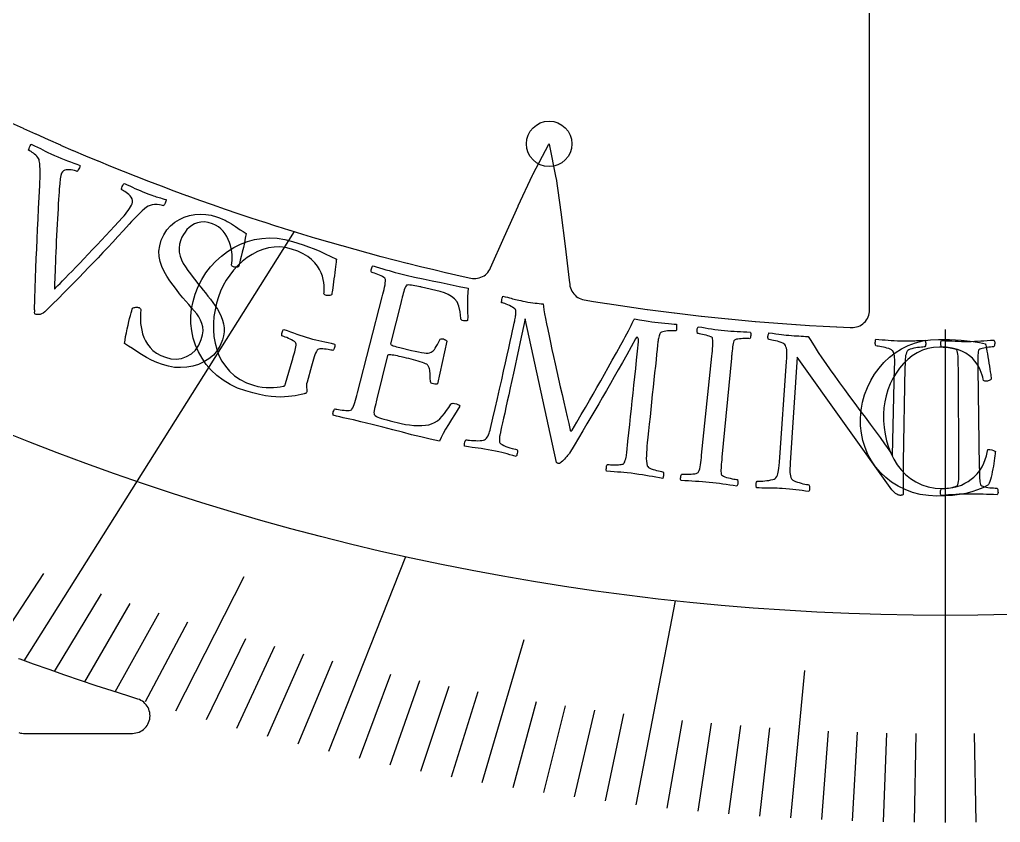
# Model space of a CAD drawing. Header units: millimetres. Extents: x -54 to 54, y -54 to 54.
# Drawn here: x -13.19 to 0.78, y -23.14 to -11.7 of the extents above; entities that cross this region are included whole.
import ezdxf

# ---------------------------------------------------------------- set-up
doc = ezdxf.new("R2010")
doc.units = ezdxf.units.MM
for name, color, linetype in [('CUT_INNER', 6, 'Continuous'), ('ENGRAVE', 7, 'Continuous'), ('ENGRAVE_FINE', 8, 'Continuous'), ('TEXT', 5, 'Continuous')]:
    doc.layers.add(name, color=color, linetype=linetype)

msp = doc.modelspace()

# ---------------------------------------------------------------- linework, layer by layer
at = {"layer": 'CUT_INNER'}
for points in [[(-13.3131, -13.1718), (-13.1387, -13.2523), (-13.1373, -13.253), (-12.9625, -13.3324), (-12.9611, -13.333), (-12.7857, -13.4114), (-12.7843, -13.412), (-12.6085, -13.4893), (-12.6071, -13.4899), (-12.4308, -13.5661), (-12.4294, -13.5667), (-12.2527, -13.6418), (-12.2513, -13.6424), (-12.074, -13.7165), (-12.0726, -13.7171), (-11.895, -13.79), (-11.8936, -13.7906), (-11.7155, -13.8625), (-11.714, -13.863), (-11.5355, -13.9338), (-11.5341, -13.9343), (-11.3551, -14.004), (-11.3537, -14.0046), (-11.1743, -14.0731), (-11.1728, -14.0737), (-10.993, -14.1411), (-10.9916, -14.1417), (-10.8114, -14.208), (-10.8099, -14.2086), (-10.6293, -14.2738), (-10.6279, -14.2743), (-10.4468, -14.3385), (-10.4454, -14.339), (-10.264, -14.402), (-10.2625, -14.4025), (-10.0807, -14.4644), (-10.0793, -14.4649), (-9.8971, -14.5257), (-9.8957, -14.5262), (-9.7131, -14.5859), (-9.7117, -14.5864), (-9.5288, -14.6449), (-9.5273, -14.6454), (-9.344, -14.7028), (-9.3426, -14.7033), (-9.159, -14.7596), (-9.1575, -14.76), (-8.9736, -14.8152), (-8.9721, -14.8157), (-8.7878, -14.8697), (-8.7863, -14.8701), (-8.6017, -14.9231), (-8.6002, -14.9235), (-8.4153, -14.9753), (-8.4138, -14.9757), (-8.2286, -15.0263), (-8.2271, -15.0267), (-8.0415, -15.0763), (-8.0401, -15.0766), (-7.8542, -15.125), (-7.8527, -15.1254), (-7.6666, -15.1726), (-7.6651, -15.173), (-7.4786, -15.2191), (-7.4771, -15.2195), (-7.2904, -15.2644), (-7.2889, -15.2648), (-7.102, -15.3086), (-7.1005, -15.3089), (-6.9132, -15.3516), (-6.9117, -15.3519), (-6.7617, -15.3851), (-6.7375, -15.3892), (-6.7131, -15.391), (-6.6885, -15.3903), (-6.6642, -15.3872), (-6.6403, -15.3818), (-6.617, -15.374), (-6.5946, -15.364), (-6.5733, -15.3519), (-6.5533, -15.3377), (-6.5348, -15.3216), (-6.5179, -15.3038), (-6.5029, -15.2844), (-6.4898, -15.2637), (-6.4789, -15.2417), (-6.2862, -14.8041), (-6.0865, -14.3588), (-6.0859, -14.3576), (-5.8828, -13.9173), (-5.8794, -13.9106), (-5.6484, -13.4798), (-5.6455, -13.475), (-5.6442, -13.48), (-5.5481, -13.9598), (-5.5469, -13.9672), (-5.4803, -14.4475), (-5.4801, -14.4488), (-5.4184, -14.9311), (-5.3601, -15.4144), (-5.353, -15.4771), (-5.349, -15.5017), (-5.3426, -15.5257), (-5.3338, -15.549), (-5.3227, -15.5714), (-5.3094, -15.5925), (-5.2941, -15.6121), (-5.277, -15.6302), (-5.2581, -15.6465), (-5.2377, -15.6608), (-5.216, -15.6729), (-5.1931, -15.6829), (-5.1694, -15.6906), (-5.1451, -15.6958), (-5.0126, -15.7176), (-5.0111, -15.7178), (-4.8214, -15.7477), (-4.8199, -15.748), (-4.63, -15.7767), (-4.6285, -15.777), (-4.4384, -15.8045), (-4.4369, -15.8048), (-4.2467, -15.8312), (-4.2451, -15.8314), (-4.0548, -15.8567), (-4.0532, -15.8569), (-3.8627, -15.881), (-3.8612, -15.8811), (-3.6705, -15.9041), (-3.669, -15.9042), (-3.4782, -15.926), (-3.4767, -15.9262), (-3.2857, -15.9467), (-3.2842, -15.9469), (-3.0931, -15.9663), (-3.0916, -15.9665), (-2.9004, -15.9847), (-2.8989, -15.9848), (-2.7076, -16.0019), (-2.7061, -16.002), (-2.5147, -16.0179), (-2.5131, -16.0181), (-2.3217, -16.0328), (-2.3201, -16.0329), (-2.1286, -16.0464), (-2.127, -16.0465), (-1.9354, -16.0589), (-1.9339, -16.059), (-1.7421, -16.0702), (-1.7406, -16.0703), (-1.5488, -16.0803), (-1.5473, -16.0803), (-1.3554, -16.0892), (-1.3539, -16.0892), (-1.34, -16.0898), (-1.3148, -16.0895), (-1.2898, -16.0868), (-1.2652, -16.0815), (-1.2413, -16.0737), (-1.2182, -16.0636), (-1.1963, -16.0513), (-1.1758, -16.0368), (-1.1568, -16.0203), (-1.1395, -16.0019), (-1.1242, -15.982), (-1.111, -15.9606), (-1.1, -15.938), (-1.0913, -15.9144), (-1.085, -15.89), (-1.0813, -15.8651), (-1.08, -15.84), (-1.08, -4.6534)], [(-13.2032, -21.8599), (-13.1801, -21.8655), (-13.1567, -21.8689), (-13.133, -21.87), (-11.5823, -21.87), (-11.5578, -21.8688), (-11.5336, -21.8652), (-11.5099, -21.8593), (-11.4869, -21.8511), (-11.4648, -21.8407), (-11.4438, -21.8281), (-11.4241, -21.8136), (-11.4059, -21.7972), (-11.3895, -21.7791), (-11.3748, -21.7596), (-11.3622, -21.7386), (-11.3517, -21.7165), (-11.3433, -21.6936), (-11.3373, -21.6699), (-11.3336, -21.6457), (-11.3323, -21.6213), (-11.3333, -21.5968), (-11.3368, -21.5726), (-11.3426, -21.5489), (-11.3507, -21.5258), (-11.361, -21.5036), (-11.3734, -21.4826), (-11.3879, -21.4628), (-11.4041, -21.4446), (-11.4221, -21.428), (-11.4417, -21.4133), (-11.4625, -21.4005), (-11.4845, -21.3899), (-11.5075, -21.3814), (-11.6474, -21.3376), (-11.8728, -21.2654), (-12.0977, -21.1919), (-12.3222, -21.117), (-12.5462, -21.0407), (-12.7698, -20.963), (-12.9928, -20.884), (-13.182, -20.8157), (-13.2055, -20.8084)]]:
    msp.add_lwpolyline(points, dxfattribs=at)
at = {"layer": 'ENGRAVE'}
for points in [[(-13.126, -20.8361), (-9.2756, -14.724)], [(0, -23.1383), (0, -16.1183)], [(-8.7864, -22.1242), (-7.6851, -19.351)], [(-4.4032, -22.8861), (-3.8444, -19.9818)]]:
    msp.add_lwpolyline(points, dxfattribs=at)
for centre, radius in [((0, 15.4308), 35.6208), ((-5.6454, -13.4742), 0.324)]:
    msp.add_circle(centre, radius, dxfattribs=at)
at = {"layer": 'ENGRAVE_FINE'}
for points in [[(-13.5565, -20.6774), (-12.8457, -19.5933)], [(-10.9634, -21.5473), (-9.9912, -19.6368)], [(-12.6948, -20.9892), (-12.0259, -19.8832)], [(-12.2629, -21.1369), (-11.6152, -20.0204)], [(-11.8303, -21.2791), (-11.204, -20.1525)], [(-11.3971, -21.4159), (-10.7924, -20.2795)], [(-10.529, -21.6733), (-9.9679, -20.5184)], [(-6.5986, -22.5697), (-6.0037, -20.5347)], [(-10.0941, -21.794), (-9.5551, -20.6303)], [(-9.6587, -21.9094), (-9.1419, -20.7372)], [(-9.2227, -22.0194), (-8.7284, -20.8392)], [(-8.3496, -22.2237), (-7.9006, -21.0285)], [(-2.2028, -23.0754), (-2.0025, -20.9773)], [(-7.9124, -22.318), (-7.4862, -21.1159)], [(-7.4748, -22.4071), (-7.0716, -21.1983)], [(-7.0369, -22.4909), (-6.6568, -21.276)], [(-6.1601, -22.6432), (-5.8265, -21.4169)], [(-5.7212, -22.7116), (-5.411, -21.4802)], [(-5.2821, -22.7749), (-4.9954, -21.5387)], [(-4.8428, -22.8331), (-4.5797, -21.5925)], [(-3.9634, -22.9341), (-3.7477, -21.686)], [(-3.5235, -22.977), (-3.3316, -21.7257)], [(-3.0834, -23.0149), (-2.9154, -21.7606)], [(-2.6432, -23.0476), (-2.499, -21.7909)], [(-1.7624, -23.098), (-1.6662, -21.8375)], [(-1.3218, -23.1157), (-1.2497, -21.8538)], [(-0.8813, -23.1282), (-0.8331, -21.8654)], [(-0.4406, -23.1358), (-0.4166, -21.8724)], [(0.4406, -23.1358), (0.4166, -21.8724)]]:
    msp.add_lwpolyline(points, dxfattribs=at)
at = {"layer": 'TEXT'}
for points in [[(-12.6954, -13.6379), (-12.6481, -13.6582), (-12.6013, -13.6774), (-12.555, -13.6957), (-12.5091, -13.713), (-12.4637, -13.7298), (-12.4187, -13.7466), (-12.3741, -13.7633), (-12.33, -13.78), (-12.3308, -13.7888), (-12.3337, -13.8001), (-12.3388, -13.814), (-12.346, -13.8304), (-12.354, -13.8459), (-12.3611, -13.8568), (-12.3674, -13.8632), (-12.373, -13.8651), (-12.3811, -13.8623), (-12.3936, -13.8587), (-12.4105, -13.8545), (-12.4316, -13.8495), (-12.455, -13.8451), (-12.4785, -13.8425), (-12.5021, -13.8417), (-12.5258, -13.8426), (-12.5478, -13.8469), (-12.5662, -13.8563), (-12.581, -13.8706), (-12.5921, -13.8899), (-12.6023, -13.923), (-12.6115, -13.9722), (-12.6195, -14.0376), (-12.6263, -14.1192), (-12.6291, -14.162), (-12.6322, -14.2113), (-12.6355, -14.2673), (-12.6391, -14.3297), (-12.6429, -14.3972), (-12.6469, -14.468), (-12.6512, -14.5421), (-12.6555, -14.6197), (-12.6598, -14.6989), (-12.6638, -14.7783), (-12.6675, -14.8578), (-12.6708, -14.9374), (-12.674, -15.0154), (-12.677, -15.0902), (-12.68, -15.1619), (-12.6829, -15.2303), (-12.6857, -15.294), (-12.6881, -15.3517), (-12.6903, -15.4033), (-12.6922, -15.4488), (-12.6937, -15.4864), (-12.6946, -15.5143), (-12.6951, -15.5326), (-12.6951, -15.5412), (-12.6857, -15.5325), (-12.6692, -15.5165), (-12.6456, -15.493), (-12.6148, -15.4621), (-12.5782, -15.4251), (-12.5372, -15.3833), (-12.4917, -15.3365), (-12.4419, -15.2849), (-12.3886, -15.2294), (-12.3326, -15.1711), (-12.2741, -15.1098), (-12.213, -15.0457), (-12.1505, -14.9798), (-12.0877, -14.9134), (-12.0246, -14.8463), (-11.9612, -14.7786), (-11.8987, -14.7115), (-11.8383, -14.6463), (-11.7799, -14.583), (-11.7235, -14.5217), (-11.7025, -14.4984), (-11.682, -14.4741), (-11.6619, -14.4486), (-11.6424, -14.4221), (-11.6244, -14.3958), (-11.6094, -14.3712), (-11.5971, -14.3481), (-11.5877, -14.3267), (-11.581, -14.302), (-11.5807, -14.2784), (-11.5867, -14.256), (-11.599, -14.2348), (-11.6153, -14.215), (-11.633, -14.1969), (-11.6523, -14.1804), (-11.6731, -14.1656), (-11.6931, -14.1529), (-11.7099, -14.1428), (-11.7236, -14.1353), (-11.7343, -14.1304), (-11.7375, -14.1233), (-11.7378, -14.113), (-11.7351, -14.0996), (-11.7294, -14.083), (-11.722, -14.0666), (-11.7143, -14.0538), (-11.7063, -14.0446), (-11.6979, -14.0389), (-11.6585, -14.0564), (-11.6203, -14.0737), (-11.5833, -14.0906), (-11.5474, -14.1073), (-11.5114, -14.1237), (-11.4741, -14.1399), (-11.4354, -14.156), (-11.3953, -14.1718), (-11.3623, -14.1843), (-11.3328, -14.1953), (-11.3068, -14.2047), (-11.2843, -14.2124), (-11.2636, -14.2193), (-11.243, -14.2258), (-11.2226, -14.2321), (-11.2022, -14.2381), (-11.1808, -14.2444), (-11.1571, -14.2515), (-11.1311, -14.2594), (-11.1028, -14.2682), (-11.1034, -14.277), (-11.1062, -14.2887), (-11.1114, -14.3031), (-11.1188, -14.3202), (-11.1268, -14.3363), (-11.1333, -14.3474), (-11.1385, -14.3537), (-11.1422, -14.355), (-11.1547, -14.3515), (-11.1738, -14.3477), (-11.1995, -14.3437), (-11.2318, -14.3395), (-11.2666, -14.3377), (-11.2997, -14.341), (-11.3311, -14.3495), (-11.3608, -14.3632), (-11.3832, -14.3775), (-11.4107, -14.3991), (-11.4435, -14.4281), (-11.4816, -14.4643), (-11.5215, -14.5039), (-11.5597, -14.543), (-11.5962, -14.5815), (-11.6311, -14.6196), (-11.712, -14.7078), (-11.7898, -14.7921), (-11.8643, -14.8726), (-11.9356, -14.9493), (-12.0049, -15.0233), (-12.0733, -15.0958), (-12.1409, -15.1668), (-12.2077, -15.2362), (-12.2747, -15.3055), (-12.3431, -15.376), (-12.4129, -15.4477), (-12.4841, -15.5207), (-12.5582, -15.596), (-12.6369, -15.675), (-12.7201, -15.7576), (-12.8079, -15.8437), (-12.8322, -15.8659), (-12.8552, -15.883), (-12.877, -15.8952), (-12.8973, -15.9025), (-12.9166, -15.9058), (-12.9349, -15.9062), (-12.9523, -15.9039), (-12.9688, -15.8987), (-12.9729, -15.8955), (-12.9755, -15.8899), (-12.9766, -15.882), (-12.9763, -15.8717), (-12.9756, -15.8608), (-12.9754, -15.8514), (-12.9758, -15.8433), (-12.9767, -15.8366), (-12.9726, -15.6809), (-12.968, -15.5306), (-12.9632, -15.3856), (-12.958, -15.246), (-12.9526, -15.1085), (-12.9467, -14.9699), (-12.9404, -14.8303), (-12.9337, -14.6896), (-12.9267, -14.5447), (-12.9194, -14.3924), (-12.9118, -14.2328), (-12.9038, -14.0658), (-12.901, -14.0147), (-12.899, -13.9659), (-12.8978, -13.9196), (-12.8974, -13.8758), (-12.8981, -13.8337), (-12.9005, -13.7927), (-12.9044, -13.7529), (-12.9099, -13.7143), (-12.9135, -13.6985), (-12.9207, -13.6826), (-12.9313, -13.6664), (-12.9454, -13.6502), (-12.9614, -13.6344), (-12.9778, -13.62), (-12.9944, -13.6067), (-13.0114, -13.5947), (-13.0275, -13.5842), (-13.0415, -13.5756), (-13.0535, -13.5688), (-13.0634, -13.5639), (-13.0635, -13.5607), (-13.0609, -13.5524), (-13.0556, -13.5391), (-13.0475, -13.5207), (-13.039, -13.5023), (-13.0323, -13.4889), (-13.0274, -13.4805), (-13.0243, -13.4771), (-12.977, -13.5004), (-12.934, -13.5219), (-12.8952, -13.5416), (-12.8608, -13.5596), (-12.8263, -13.5773), (-12.7872, -13.5963), (-12.7436, -13.6165), (-12.6954, -13.6379)], [(-10.3857, -14.5121), (-10.3406, -14.5285), (-10.2999, -14.5449), (-10.2637, -14.5612), (-10.232, -14.5775), (-10.2025, -14.5944), (-10.1729, -14.6124), (-10.1432, -14.6315), (-10.1135, -14.6517), (-10.0818, -14.6736), (-10.0464, -14.6975), (-10.0071, -14.7235), (-9.9639, -14.7517), (-9.9756, -14.8164), (-9.9884, -14.8818), (-10.0026, -14.9478), (-10.018, -15.0146), (-10.0332, -15.0775), (-10.0466, -15.1317), (-10.0582, -15.1774), (-10.0682, -15.2145), (-10.0708, -15.222), (-10.0767, -15.2273), (-10.0858, -15.2305), (-10.098, -15.2315), (-10.1111, -15.231), (-10.1227, -15.23), (-10.1328, -15.2284), (-10.1414, -15.2261), (-10.1515, -15.2218), (-10.1599, -15.2164), (-10.1665, -15.2097), (-10.1715, -15.2018), (-10.1662, -15.17), (-10.1631, -15.1348), (-10.1624, -15.0961), (-10.1639, -15.054), (-10.1682, -15.01), (-10.1755, -14.9659), (-10.186, -14.9216), (-10.1996, -14.8772), (-10.2166, -14.8337), (-10.2373, -14.7924), (-10.2615, -14.7531), (-10.2895, -14.7159), (-10.3214, -14.6822), (-10.3578, -14.6534), (-10.3986, -14.6295), (-10.4439, -14.6105), (-10.5032, -14.5937), (-10.5583, -14.5858), (-10.6093, -14.587), (-10.6563, -14.5972), (-10.6993, -14.6143), (-10.7385, -14.6364), (-10.7739, -14.6634), (-10.8056, -14.6954), (-10.8333, -14.7303), (-10.8571, -14.7662), (-10.8769, -14.8031), (-10.8927, -14.8409), (-10.9102, -14.9021), (-10.9179, -14.9609), (-10.9157, -15.0174), (-10.9036, -15.0716), (-10.8839, -15.1241), (-10.859, -15.1758), (-10.8288, -15.2266), (-10.7933, -15.2765), (-10.7551, -15.3261), (-10.7167, -15.3761), (-10.6781, -15.4266), (-10.6393, -15.4775), (-10.6089, -15.5155), (-10.5769, -15.5554), (-10.5432, -15.5972), (-10.5078, -15.6408), (-10.4722, -15.6859), (-10.4379, -15.7324), (-10.4047, -15.7802), (-10.3728, -15.8293), (-10.3439, -15.8797), (-10.3197, -15.9314), (-10.3002, -15.9844), (-10.2856, -16.0386), (-10.2771, -16.094), (-10.2765, -16.1501), (-10.2836, -16.2071), (-10.2986, -16.2648), (-10.3316, -16.3459), (-10.375, -16.4181), (-10.4288, -16.4813), (-10.4931, -16.5354), (-10.565, -16.5801), (-10.6417, -16.6151), (-10.7231, -16.6404), (-10.8091, -16.6558), (-10.8971, -16.6613), (-10.9844, -16.6568), (-11.0709, -16.6423), (-11.1564, -16.6177), (-11.235, -16.5877), (-11.3106, -16.5537), (-11.3831, -16.5155), (-11.4525, -16.4734), (-11.5186, -16.4306), (-11.5812, -16.3907), (-11.6405, -16.3537), (-11.6964, -16.3196), (-11.6885, -16.2691), (-11.6794, -16.2173), (-11.669, -16.1641), (-11.6574, -16.1095), (-11.6454, -16.056), (-11.6338, -16.006), (-11.6225, -15.9595), (-11.6115, -15.9164), (-11.6017, -15.8791), (-11.5936, -15.8497), (-11.5874, -15.8282), (-11.5829, -15.8147), (-11.5718, -15.8101), (-11.5603, -15.8063), (-11.5485, -15.8034), (-11.5362, -15.8012), (-11.524, -15.8002), (-11.512, -15.8006), (-11.5004, -15.8025), (-11.4891, -15.8059), (-11.4768, -15.8125), (-11.4686, -15.8216), (-11.4645, -15.8333), (-11.4645, -15.8475), (-11.4674, -15.8742), (-11.4691, -15.9059), (-11.4698, -15.9429), (-11.4694, -15.985), (-11.4667, -16.0306), (-11.4606, -16.0781), (-11.451, -16.1276), (-11.4379, -16.1789), (-11.4202, -16.2304), (-11.3968, -16.28), (-11.3675, -16.3278), (-11.3325, -16.3738), (-11.2903, -16.4164), (-11.2397, -16.454), (-11.1806, -16.4866), (-11.113, -16.5141), (-11.0366, -16.5335), (-10.9607, -16.5384), (-10.8855, -16.5288), (-10.8109, -16.5046), (-10.7421, -16.4657), (-10.6843, -16.4115), (-10.6374, -16.3423), (-10.6013, -16.258), (-10.5842, -16.1943), (-10.5769, -16.1354), (-10.5794, -16.0813), (-10.5918, -16.0319), (-10.6116, -15.9853), (-10.6366, -15.9397), (-10.6667, -15.8949), (-10.7019, -15.851), (-10.7403, -15.8069), (-10.7802, -15.7612), (-10.8215, -15.7141), (-10.8641, -15.6656), (-10.9106, -15.6087), (-10.9573, -15.5495), (-11.0042, -15.4882), (-11.0511, -15.4247), (-11.0949, -15.359), (-11.1322, -15.2912), (-11.1631, -15.2214), (-11.1874, -15.1495), (-11.2023, -15.076), (-11.2046, -15.0012), (-11.1944, -14.9251), (-11.1718, -14.8477), (-11.1369, -14.7695), (-11.0934, -14.7005), (-11.0415, -14.6408), (-10.9811, -14.5902), (-10.9147, -14.5488), (-10.8446, -14.5166), (-10.7709, -14.4934), (-10.6936, -14.4793), (-10.615, -14.4742), (-10.5375, -14.4779), (-10.4611, -14.4906), (-10.3857, -14.5121)], [(-9.3067, -16.563), (-9.3053, -16.5581), (-9.3039, -16.5532), (-9.3025, -16.5484), (-9.301, -16.5435), (-9.2996, -16.5386), (-9.2982, -16.5337), (-9.2968, -16.5288), (-9.2953, -16.5239), (-9.2866, -16.4936), (-9.2785, -16.4647), (-9.2711, -16.4371), (-9.2642, -16.4109), (-9.2585, -16.3864), (-9.2545, -16.3638), (-9.2521, -16.3431), (-9.2514, -16.3244), (-9.253, -16.3139), (-9.2604, -16.3028), (-9.2736, -16.2911), (-9.2925, -16.2788), (-9.3147, -16.2665), (-9.3374, -16.255), (-9.3608, -16.2441), (-9.3848, -16.2339), (-9.4073, -16.2249), (-9.4261, -16.2176), (-9.4413, -16.2121), (-9.4528, -16.2083), (-9.4549, -16.1993), (-9.4552, -16.1881), (-9.4537, -16.1748), (-9.4505, -16.1594), (-9.4459, -16.1444), (-9.4402, -16.1323), (-9.4335, -16.1233), (-9.4256, -16.1172), (-9.3782, -16.1333), (-9.3317, -16.1495), (-9.2862, -16.1658), (-9.2415, -16.1822), (-9.1971, -16.1983), (-9.1525, -16.2134), (-9.1076, -16.2277), (-9.0624, -16.2411), (-9.0161, -16.2539), (-8.971, -16.2653), (-8.927, -16.2756), (-8.8842, -16.2845), (-8.8412, -16.2932), (-8.7964, -16.3028), (-8.7499, -16.3132), (-8.7017, -16.3245), (-8.6982, -16.3338), (-8.6973, -16.3451), (-8.6988, -16.3583), (-8.7029, -16.3735), (-8.7084, -16.3883), (-8.7142, -16.4003), (-8.7203, -16.4096), (-8.7268, -16.4162), (-8.7385, -16.4133), (-8.754, -16.4101), (-8.7733, -16.4064), (-8.7964, -16.4023), (-8.8212, -16.3986), (-8.8454, -16.3958), (-8.869, -16.3941), (-8.892, -16.3934), (-8.9126, -16.3944), (-8.9291, -16.3976), (-8.9413, -16.4031), (-8.9494, -16.4108), (-8.9612, -16.4303), (-8.9723, -16.4529), (-8.9827, -16.4789), (-8.9926, -16.5081), (-9.0022, -16.5395), (-9.012, -16.5723), (-9.0219, -16.6063), (-9.032, -16.6417), (-9.0955, -16.8673), (-9.1014, -16.8921), (-9.1043, -16.9142), (-9.1042, -16.9336), (-9.1011, -16.9504), (-9.0975, -16.9655), (-9.096, -16.98), (-9.0966, -16.994), (-9.0992, -17.0074), (-9.1016, -17.0135), (-9.1052, -17.0189), (-9.1098, -17.0236), (-9.1156, -17.0275), (-9.1243, -17.0312), (-9.1375, -17.0354), (-9.1554, -17.0401), (-9.1779, -17.0452), (-9.2192, -17.0532), (-9.2633, -17.0607), (-9.3103, -17.0678), (-9.3602, -17.0744), (-9.4141, -17.0792), (-9.4735, -17.0805), (-9.5382, -17.0784), (-9.6082, -17.0729), (-9.6853, -17.0624), (-9.7712, -17.0455), (-9.8658, -17.0222), (-9.969, -16.9924), (-10.0841, -16.9512), (-10.1907, -16.9007), (-10.2889, -16.8412), (-10.3785, -16.7727), (-10.4591, -16.6968), (-10.53, -16.6153), (-10.5913, -16.5283), (-10.6429, -16.4357), (-10.6846, -16.3391), (-10.7161, -16.24), (-10.7374, -16.1384), (-10.7487, -16.0343), (-10.7495, -15.9291), (-10.7397, -15.8241), (-10.7194, -15.7194), (-10.6887, -15.615), (-10.6463, -15.5075), (-10.5954, -15.4068), (-10.5363, -15.3128), (-10.4688, -15.2253), (-10.3945, -15.1451), (-10.3147, -15.0728), (-10.2294, -15.0082), (-10.1386, -14.9514), (-10.0434, -14.9035), (-9.9448, -14.8657), (-9.8428, -14.838), (-9.7373, -14.8202), (-9.6297, -14.8133), (-9.5211, -14.8182), (-9.4115, -14.8348), (-9.3008, -14.8631), (-9.2259, -14.8869), (-9.1497, -14.9126), (-9.0722, -14.9403), (-8.9933, -14.97), (-8.9139, -15.0022), (-8.8348, -15.0377), (-8.7558, -15.0763), (-8.6771, -15.1182), (-8.6776, -15.1226), (-8.6791, -15.1358), (-8.6816, -15.1577), (-8.6852, -15.1883), (-8.6895, -15.2248), (-8.6944, -15.2643), (-8.7, -15.3066), (-8.7061, -15.3519), (-8.7123, -15.3975), (-8.7181, -15.4411), (-8.7236, -15.4826), (-8.7286, -15.522), (-8.7331, -15.5563), (-8.7368, -15.5828), (-8.7397, -15.6012), (-8.742, -15.6117), (-8.7438, -15.6183), (-8.7488, -15.6239), (-8.757, -15.6287), (-8.7683, -15.6325), (-8.7813, -15.6351), (-8.7941, -15.6358), (-8.8069, -15.6349), (-8.8196, -15.6321), (-8.8302, -15.6285), (-8.8395, -15.6238), (-8.8478, -15.6182), (-8.8549, -15.6115), (-8.8533, -15.5899), (-8.8525, -15.5627), (-8.8525, -15.5301), (-8.8532, -15.4919), (-8.8565, -15.4499), (-8.8643, -15.4057), (-8.8765, -15.3593), (-8.8931, -15.3107), (-8.9157, -15.2616), (-8.946, -15.2136), (-8.9839, -15.1665), (-9.0294, -15.1205), (-9.0843, -15.0771), (-9.1506, -15.0378), (-9.2282, -15.0028), (-9.3172, -14.9718), (-9.4006, -14.9515), (-9.4831, -14.9422), (-9.5649, -14.9438), (-9.6461, -14.9563), (-9.7257, -14.9784), (-9.8028, -15.0088), (-9.8774, -15.0474), (-9.9495, -15.0942), (-10.0182, -15.1479), (-10.0824, -15.2071), (-10.1421, -15.2717), (-10.1973, -15.3417), (-10.2471, -15.4157), (-10.2905, -15.492), (-10.3275, -15.5706), (-10.3581, -15.6516), (-10.3855, -15.7441), (-10.4064, -15.8378), (-10.4208, -15.9328), (-10.4286, -16.0291), (-10.4291, -16.125), (-10.4216, -16.2188), (-10.406, -16.3105), (-10.3824, -16.4001), (-10.35, -16.4861), (-10.3086, -16.5668), (-10.258, -16.6424), (-10.1982, -16.7127), (-10.1287, -16.7759), (-10.0487, -16.8304), (-9.9584, -16.8761), (-9.8579, -16.9128), (-9.7962, -16.9292), (-9.7368, -16.9401), (-9.6795, -16.9457), (-9.6246, -16.9458), (-9.5723, -16.9426), (-9.523, -16.9382), (-9.4769, -16.9326), (-9.4338, -16.9258), (-9.4254, -16.9244), (-9.4187, -16.9218), (-9.4137, -16.9181), (-9.4104, -16.9132), (-9.4079, -16.9074), (-9.4055, -16.9009), (-9.403, -16.8937), (-9.4006, -16.8859)], [(-7.7943, -15.3168), (-7.683, -15.3441), (-7.5659, -15.3711), (-7.4428, -15.3978), (-7.3138, -15.4241), (-7.1828, -15.4503), (-7.0536, -15.4768), (-6.9261, -15.5037), (-6.8003, -15.5309), (-6.805, -15.5929), (-6.8079, -15.6527), (-6.8091, -15.7102), (-6.8085, -15.7656), (-6.8072, -15.8202), (-6.8065, -15.8755), (-6.8063, -15.9316), (-6.8067, -15.9884), (-6.8177, -15.9936), (-6.8311, -15.9962), (-6.8468, -15.996), (-6.8649, -15.9932), (-6.883, -15.9877), (-6.8957, -15.9803), (-6.9029, -15.9711), (-6.9047, -15.9601), (-6.9133, -15.8649), (-6.9308, -15.7865), (-6.9574, -15.7246), (-6.9929, -15.6795), (-7.0357, -15.6455), (-7.0839, -15.6171), (-7.1375, -15.5944), (-7.1965, -15.5772), (-7.4622, -15.5144), (-7.4736, -15.5117), (-7.4891, -15.5083), (-7.5086, -15.5041), (-7.532, -15.4992), (-7.5572, -15.4943), (-7.5817, -15.4901), (-7.6056, -15.4868), (-7.6288, -15.4842), (-7.6495, -15.4833), (-7.6657, -15.4847), (-7.6776, -15.4885), (-7.685, -15.4948), (-7.6937, -15.5115), (-7.7019, -15.5308), (-7.7099, -15.5529), (-7.7174, -15.5777), (-7.7247, -15.6041), (-7.7319, -15.631), (-7.739, -15.6583), (-7.7461, -15.6861), (-7.7488, -15.697), (-7.7512, -15.7067), (-7.7533, -15.7152), (-7.7551, -15.7224), (-7.9044, -16.3223), (-7.9033, -16.3289), (-7.8965, -16.3356), (-7.8842, -16.3424), (-7.8663, -16.3492), (-7.845, -16.356), (-7.8223, -16.3627), (-7.7983, -16.3693), (-7.773, -16.3757), (-7.6073, -16.4157), (-7.5534, -16.4281), (-7.5057, -16.4381), (-7.464, -16.4457), (-7.4284, -16.4509), (-7.3978, -16.4535), (-7.371, -16.4529), (-7.348, -16.4493), (-7.3288, -16.4426), (-7.3119, -16.4328), (-7.2961, -16.4196), (-7.2812, -16.4032), (-7.2673, -16.3835), (-7.2532, -16.3602), (-7.2378, -16.3328), (-7.2211, -16.3013), (-7.203, -16.2658), (-7.1966, -16.2566), (-7.1861, -16.2514), (-7.1714, -16.2501), (-7.1524, -16.2529), (-7.1347, -16.258), (-7.1202, -16.2645), (-7.109, -16.2724), (-7.1011, -16.2818), (-7.2377, -16.8917), (-7.2473, -16.8957), (-7.2597, -16.8972), (-7.2752, -16.8964), (-7.2935, -16.8931), (-7.3111, -16.8876), (-7.3243, -16.88), (-7.3332, -16.8704), (-7.3377, -16.8587), (-7.3389, -16.8131), (-7.3405, -16.774), (-7.3425, -16.7417), (-7.345, -16.716), (-7.3478, -16.6953), (-7.351, -16.678), (-7.3545, -16.6641), (-7.3583, -16.6537), (-7.3627, -16.6451), (-7.3679, -16.6371), (-7.3738, -16.6295), (-7.3805, -16.6224), (-7.3899, -16.6138), (-7.4049, -16.6051), (-7.4254, -16.5961), (-7.4515, -16.5868), (-7.4811, -16.5775), (-7.5122, -16.5683), (-7.5448, -16.5591), (-7.579, -16.5499), (-7.6134, -16.541), (-7.6468, -16.5324), (-7.6793, -16.5243), (-7.7107, -16.5166), (-7.7327, -16.5115), (-7.7561, -16.5061), (-7.781, -16.5006), (-7.8073, -16.4949), (-7.8336, -16.4896), (-7.8581, -16.4851), (-7.8808, -16.4815), (-7.9018, -16.4787), (-7.9197, -16.4776), (-7.9331, -16.4792), (-7.9419, -16.4835), (-7.9463, -16.4904), (-8.0989, -17.1035), (-8.0998, -17.1072), (-8.1009, -17.1117), (-8.1023, -17.1171), (-8.1038, -17.1233), (-8.1099, -17.148), (-8.1165, -17.1761), (-8.1238, -17.2075), (-8.1317, -17.2423), (-8.1382, -17.2751), (-8.1412, -17.3003), (-8.1409, -17.3181), (-8.1371, -17.3285), (-8.122, -17.3433), (-8.1045, -17.3563), (-8.0845, -17.3674), (-8.0621, -17.3768), (-8.0348, -17.3857), (-8.0006, -17.3958), (-7.9592, -17.4068), (-7.9107, -17.4188), (-7.753, -17.4564), (-7.6941, -17.4687), (-7.6349, -17.4779), (-7.5755, -17.484), (-7.5159, -17.487), (-7.4587, -17.4865), (-7.407, -17.4821), (-7.3606, -17.4738), (-7.3195, -17.4617), (-7.2773, -17.444), (-7.2381, -17.4201), (-7.2021, -17.3901), (-7.1692, -17.3539), (-7.1378, -17.3137), (-7.1065, -17.2715), (-7.0753, -17.2274), (-7.0442, -17.1812), (-7.0369, -17.1737), (-7.026, -17.1695), (-7.0115, -17.1687), (-6.9933, -17.1713), (-6.9661, -17.1785), (-6.9444, -17.187), (-6.9283, -17.1969), (-6.9176, -17.2083), (-6.9558, -17.2707), (-6.9956, -17.335), (-7.037, -17.401), (-7.08, -17.4689), (-7.1208, -17.5354), (-7.1558, -17.5976), (-7.1848, -17.6554), (-7.2078, -17.7088), (-7.3411, -17.6791), (-7.4736, -17.6481), (-7.6054, -17.6159), (-7.7365, -17.5824), (-7.8714, -17.5475), (-8.0148, -17.5107), (-8.1666, -17.4721), (-8.3268, -17.4315), (-8.3824, -17.4177), (-8.4353, -17.4051), (-8.4853, -17.3939), (-8.5326, -17.3839), (-8.5788, -17.3742), (-8.6256, -17.3635), (-8.6732, -17.352), (-8.7214, -17.3395), (-8.725, -17.3302), (-8.7262, -17.3189), (-8.7248, -17.3057), (-8.7208, -17.2905), (-8.7154, -17.2756), (-8.7096, -17.2636), (-8.7035, -17.2542), (-8.6969, -17.2476), (-8.6847, -17.2505), (-8.6682, -17.2539), (-8.6474, -17.2578), (-8.6222, -17.2621), (-8.595, -17.2661), (-8.5682, -17.2689), (-8.5417, -17.2704), (-8.5156, -17.2708), (-8.4925, -17.2695), (-8.4748, -17.2664), (-8.4628, -17.2614), (-8.4562, -17.2546), (-8.4448, -17.235), (-8.4341, -17.2121), (-8.4241, -17.1859), (-8.4148, -17.1565), (-8.4059, -17.1248), (-8.3968, -17.0919), (-8.3877, -17.0576), (-8.3784, -17.0221), (-8.0243, -15.6506), (-8.0152, -15.6149), (-8.0065, -15.5802), (-7.9984, -15.5465), (-7.9906, -15.5137), (-7.9842, -15.4828), (-7.98, -15.4546), (-7.9779, -15.4292), (-7.9781, -15.4065), (-7.9799, -15.3961), (-7.9874, -15.3856), (-8.0004, -15.375), (-8.0191, -15.3642), (-8.041, -15.3536), (-8.0636, -15.3434), (-8.087, -15.3336), (-8.1111, -15.3243), (-8.1337, -15.316), (-8.1525, -15.3094), (-8.1676, -15.3044), (-8.1789, -15.3011), (-8.181, -15.2922), (-8.1815, -15.281), (-8.1804, -15.2677), (-8.1776, -15.2522), (-8.1734, -15.2371), (-8.1682, -15.2248), (-8.1618, -15.2155), (-8.1544, -15.2092), (-8.1081, -15.2233), (-8.0623, -15.2375), (-8.0168, -15.2517), (-7.9718, -15.266), (-7.9271, -15.2798), (-7.8826, -15.2929), (-7.8383, -15.3052), (-7.7943, -15.3168)], [(-5.9863, -15.7193), (-5.9477, -15.7264), (-5.9113, -15.7323), (-5.8772, -15.7371), (-5.8454, -15.7409), (-5.8153, -15.744), (-5.7864, -15.7471), (-5.7588, -15.7502), (-5.7324, -15.7532), (-5.7274, -15.7915), (-5.7198, -15.8393), (-5.7095, -15.8966), (-5.6965, -15.9635), (-5.6815, -16.0384), (-5.665, -16.1197), (-5.647, -16.2076), (-5.6275, -16.302), (-5.6067, -16.4011), (-5.5846, -16.5031), (-5.5614, -16.6081), (-5.5369, -16.7161), (-5.5119, -16.8254), (-5.487, -16.9344), (-5.4621, -17.0431), (-5.4374, -17.1516), (-5.4131, -17.2579), (-5.3897, -17.3604), (-5.3671, -17.4591), (-5.3454, -17.5539), (-5.3438, -17.5572), (-5.3412, -17.5598), (-5.3376, -17.5617), (-5.333, -17.5628), (-5.3283, -17.5627), (-5.3241, -17.5608), (-5.3205, -17.5571), (-5.3174, -17.5516), (-5.2505, -17.4382), (-5.1874, -17.3303), (-5.1281, -17.228), (-5.0724, -17.1313), (-5.0187, -17.0374), (-4.9649, -16.9434), (-4.9112, -16.8494), (-4.8575, -16.7553), (-4.8026, -16.6587), (-4.7453, -16.557), (-4.6857, -16.4503), (-4.6238, -16.3384), (-4.6033, -16.3011), (-4.5821, -16.2621), (-4.5604, -16.2214), (-4.538, -16.1792), (-4.5162, -16.1375), (-4.4961, -16.0986), (-4.4776, -16.0624), (-4.4608, -16.029), (-4.4468, -16.0009), (-4.4368, -15.9809), (-4.4308, -15.9689), (-4.4288, -15.9649), (-4.3575, -15.9793), (-4.2927, -15.9915), (-4.2346, -16.0013), (-4.1832, -16.0088), (-4.1401, -16.0143), (-4.0944, -16.0196), (-4.046, -16.0248), (-3.9949, -16.0299), (-3.9454, -16.0344), (-3.9017, -16.0381), (-3.8638, -16.0411), (-3.8318, -16.0433), (-3.8309, -16.0492), (-3.8305, -16.0597), (-3.8307, -16.0749), (-3.8315, -16.0947), (-3.8324, -16.114), (-3.8331, -16.1278), (-3.8335, -16.1361), (-3.8336, -16.1389), (-3.8467, -16.1377), (-3.8632, -16.137), (-3.8833, -16.1367), (-3.907, -16.1367), (-3.9321, -16.1375), (-3.9568, -16.1391), (-3.9809, -16.1416), (-4.0046, -16.1451), (-4.0258, -16.1494), (-4.0427, -16.1548), (-4.0552, -16.1611), (-4.0633, -16.1684), (-4.0694, -16.1804), (-4.0748, -16.1943), (-4.0797, -16.2099), (-4.084, -16.2274), (-4.0878, -16.2453), (-4.091, -16.2624), (-4.0937, -16.2788), (-4.096, -16.2943), (-4.1005, -16.3421), (-4.1064, -16.4009), (-4.1137, -16.4705), (-4.1225, -16.5512), (-4.1322, -16.6399), (-4.1423, -16.734), (-4.1529, -16.8334), (-4.1639, -16.938), (-4.1752, -17.045), (-4.1863, -17.1513), (-4.1973, -17.257), (-4.2083, -17.3621), (-4.2189, -17.4639), (-4.2289, -17.5598), (-4.2384, -17.6497), (-4.2474, -17.7338), (-4.2514, -17.7806), (-4.2549, -17.8261), (-4.2578, -17.8705), (-4.26, -17.9137), (-4.2607, -17.9547), (-4.2588, -17.9926), (-4.2544, -18.0274), (-4.2473, -18.0591), (-4.2411, -18.0711), (-4.2294, -18.0823), (-4.2125, -18.0927), (-4.1902, -18.1022), (-4.1651, -18.1109), (-4.1397, -18.1188), (-4.1139, -18.1258), (-4.0878, -18.132), (-4.064, -18.1371), (-4.045, -18.141), (-4.0309, -18.1437), (-4.0216, -18.1451), (-4.0172, -18.1581), (-4.0148, -18.172), (-4.0145, -18.1867), (-4.0162, -18.2022), (-4.0189, -18.2165), (-4.0215, -18.2277), (-4.0238, -18.2356), (-4.026, -18.2404), (-4.0752, -18.2311), (-4.1236, -18.2221), (-4.1715, -18.2133), (-4.2187, -18.2048), (-4.2666, -18.1965), (-4.3165, -18.1885), (-4.3684, -18.1809), (-4.4223, -18.1735), (-4.4787, -18.1663), (-4.5314, -18.1602), (-4.5803, -18.1552), (-4.6254, -18.1513), (-4.6705, -18.1477), (-4.7195, -18.1437), (-4.7725, -18.1394), (-4.8293, -18.1346), (-4.8302, -18.1293), (-4.8308, -18.1206), (-4.8308, -18.1086), (-4.8303, -18.0932), (-4.8289, -18.0772), (-4.8259, -18.063), (-4.8216, -18.0507), (-4.8157, -18.0404), (-4.8039, -18.0418), (-4.789, -18.043), (-4.7711, -18.0439), (-4.7501, -18.0447), (-4.7275, -18.0451), (-4.7048, -18.0451), (-4.6821, -18.0446), (-4.6593, -18.0437), (-4.638, -18.0423), (-4.6196, -18.0402), (-4.6042, -18.0375), (-4.5918, -18.0342), (-4.5829, -18.0279), (-4.5747, -18.0168), (-4.567, -18.0009), (-4.5601, -17.9802), (-4.554, -17.9579), (-4.549, -17.9372), (-4.5451, -17.918), (-4.5423, -17.9004), (-4.5398, -17.8805), (-4.5373, -17.8578), (-4.5349, -17.8323), (-4.5326, -17.804), (-4.5302, -17.7757), (-4.5278, -17.7502), (-4.5254, -17.7275), (-4.5229, -17.7076), (-4.5101, -17.5888), (-4.4976, -17.4724), (-4.4854, -17.3582), (-4.4735, -17.2464), (-4.4617, -17.1351), (-4.4496, -17.0225), (-4.4374, -16.9087), (-4.425, -16.7936), (-4.4123, -16.6757), (-4.3994, -16.5533), (-4.3863, -16.4264), (-4.373, -16.295), (-4.3726, -16.2889), (-4.3726, -16.2805), (-4.3732, -16.2699), (-4.3744, -16.2571), (-4.3766, -16.2448), (-4.3805, -16.2357), (-4.386, -16.2298), (-4.3933, -16.2271), (-4.3969, -16.2281), (-4.4014, -16.232), (-4.4066, -16.2387), (-4.4127, -16.2484), (-4.4778, -16.3655), (-4.5407, -16.4782), (-4.6014, -16.5864), (-4.6599, -16.6901), (-4.717, -16.7907), (-4.7735, -16.8893), (-4.8294, -16.9861), (-4.8845, -17.081), (-4.9397, -17.1753), (-4.9954, -17.2703), (-5.0517, -17.3661), (-5.1086, -17.4626), (-5.1669, -17.5612), (-5.2276, -17.6635), (-5.2907, -17.7695), (-5.3563, -17.8791), (-5.3621, -17.8867), (-5.3705, -17.8974), (-5.3817, -17.9111), (-5.3955, -17.9278), (-5.4108, -17.9456), (-5.4261, -17.9628), (-5.4416, -17.9793), (-5.4572, -17.9952), (-5.4723, -18.0088), (-5.486, -18.0184), (-5.4985, -18.0243), (-5.5096, -18.0262), (-5.5139, -18.0266), (-5.5192, -18.0255), (-5.5256, -18.0229), (-5.533, -18.0189), (-5.5345, -18.0171), (-5.536, -18.0158), (-5.5376, -18.0149), (-5.5393, -18.0144), (-5.9876, -15.9681), (-6.0099, -16.0753), (-6.033, -16.1842), (-6.0568, -16.2946), (-6.0813, -16.4066), (-6.106, -16.5186), (-6.1302, -16.629), (-6.1538, -16.7377), (-6.177, -16.8448), (-6.1994, -16.9485), (-6.2208, -17.047), (-6.2413, -17.1402), (-6.2607, -17.2283), (-6.2788, -17.3095), (-6.2951, -17.3825), (-6.3096, -17.4472), (-6.3222, -17.5035), (-6.3326, -17.5498), (-6.3404, -17.5844), (-6.3454, -17.6071), (-6.3477, -17.618), (-6.3498, -17.63), (-6.3516, -17.6427), (-6.3531, -17.6562), (-6.3542, -17.6703), (-6.355, -17.6843), (-6.3551, -17.6974), (-6.3545, -17.7095), (-6.3534, -17.7206), (-6.3473, -17.7333), (-6.3349, -17.7458), (-6.3161, -17.7582), (-6.2909, -17.7706), (-6.2623, -17.7824), (-6.2333, -17.7931), (-6.2038, -17.8028), (-6.174, -17.8115), (-6.1468, -17.8188), (-6.1254, -17.8244), (-6.1099, -17.8282), (-6.1002, -17.8303), (-6.096, -17.8395), (-6.0944, -17.8512), (-6.0955, -17.8655), (-6.0992, -17.8823), (-6.1039, -17.8985), (-6.1079, -17.9109), (-6.1113, -17.9196), (-6.1139, -17.9245), (-6.161, -17.9125), (-6.2047, -17.9013), (-6.245, -17.8908), (-6.2819, -17.8812), (-6.3196, -17.8718), (-6.362, -17.8621), (-6.4092, -17.8521), (-6.4611, -17.8417), (-6.5166, -17.8312), (-6.5675, -17.8222), (-6.6139, -17.8146), (-6.6557, -17.8085), (-6.6975, -17.8028), (-6.7441, -17.7963), (-6.7954, -17.789), (-6.8514, -17.7809), (-6.8521, -17.7755), (-6.852, -17.7669), (-6.8513, -17.7549), (-6.8499, -17.7395), (-6.8475, -17.7236), (-6.8438, -17.7096), (-6.8386, -17.6977), (-6.8322, -17.6877), (-6.8195, -17.6899), (-6.8018, -17.6922), (-6.7791, -17.6947), (-6.7513, -17.6974), (-6.7211, -17.6996), (-6.6909, -17.701), (-6.6607, -17.7014), (-6.6306, -17.7009), (-6.6032, -17.6991), (-6.5811, -17.6952), (-6.5644, -17.6895), (-6.553, -17.6818), (-6.5388, -17.6669), (-6.5267, -17.651), (-6.5166, -17.6341), (-6.5084, -17.6161), (-6.5013, -17.5966), (-6.4942, -17.5752), (-6.4872, -17.5518), (-6.4803, -17.5265), (-6.4468, -17.3822), (-6.4142, -17.2409), (-6.3823, -17.1024), (-6.3513, -16.9668), (-6.3216, -16.836), (-6.2937, -16.712), (-6.2676, -16.5947), (-6.2432, -16.4843), (-6.2208, -16.3823), (-6.2006, -16.2902), (-6.1826, -16.208), (-6.1667, -16.1359), (-6.1535, -16.0756), (-6.1434, -16.0292), (-6.1364, -15.9967), (-6.1325, -15.9781), (-6.1291, -15.96), (-6.1259, -15.9422), (-6.1231, -15.9248), (-6.1205, -15.9078), (-6.1186, -15.8913), (-6.1179, -15.8754), (-6.1183, -15.8602), (-6.1199, -15.8456), (-6.1237, -15.8348), (-6.1326, -15.8237), (-6.1466, -15.8121), (-6.1657, -15.8003), (-6.1876, -15.7886), (-6.2101, -15.7776), (-6.2331, -15.7674), (-6.2567, -15.7579), (-6.2787, -15.7497), (-6.2972, -15.7433), (-6.3121, -15.7386), (-6.3234, -15.7358), (-6.3242, -15.7327), (-6.3235, -15.7241), (-6.3213, -15.7099), (-6.3175, -15.6902), (-6.3133, -15.6704), (-6.3097, -15.6558), (-6.3068, -15.6466), (-6.3045, -15.6426), (-6.2701, -15.6513), (-6.2393, -15.6592), (-6.2121, -15.6664), (-6.1884, -15.6728), (-6.1665, -15.6788), (-6.1445, -15.6846), (-6.1225, -15.6901), (-6.1004, -15.6954), (-6.0767, -15.7008), (-6.0498, -15.7066), (-6.0197, -15.7127), (-5.9863, -15.7193)], [(-3.1478, -16.1327), (-3.1014, -16.137), (-3.0554, -16.1405), (-3.01, -16.1433), (-2.9652, -16.1453), (-2.9201, -16.147), (-2.8741, -16.149), (-2.8271, -16.1512), (-2.779, -16.1537), (-2.7742, -16.1622), (-2.7714, -16.1731), (-2.7706, -16.1864), (-2.7719, -16.202), (-2.7746, -16.2176), (-2.7781, -16.2305), (-2.7823, -16.2408), (-2.7874, -16.2484), (-2.7991, -16.2477), (-2.815, -16.2473), (-2.8349, -16.2471), (-2.859, -16.2472), (-2.8847, -16.2477), (-2.9097, -16.2489), (-2.9339, -16.2509), (-2.9574, -16.2535), (-2.9782, -16.2573), (-2.9942, -16.2628), (-3.0055, -16.2701), (-3.0121, -16.279), (-3.0181, -16.2968), (-3.0235, -16.3172), (-3.028, -16.3402), (-3.0318, -16.3659), (-3.0351, -16.3935), (-3.0384, -16.4224), (-3.0416, -16.4526), (-3.0447, -16.4841), (-3.0452, -16.4891), (-3.0457, -16.4942), (-3.0461, -16.4993), (-3.0466, -16.5043), (-3.0471, -16.5094), (-3.0476, -16.5145), (-3.0481, -16.5196), (-3.0486, -16.5246), (-3.1831, -17.9347), (-3.1836, -17.9398), (-3.1841, -17.9448), (-3.1845, -17.9499), (-3.185, -17.955), (-3.1855, -17.96), (-3.186, -17.9651), (-3.1865, -17.9702), (-3.187, -17.9753), (-3.1898, -18.0067), (-3.1924, -18.0366), (-3.1946, -18.0651), (-3.1964, -18.0921), (-3.1974, -18.1173), (-3.1971, -18.1402), (-3.1955, -18.1609), (-3.1926, -18.1795), (-3.1874, -18.1883), (-3.1769, -18.1971), (-3.1613, -18.2061), (-3.1405, -18.2151), (-3.1166, -18.2236), (-3.0918, -18.2311), (-3.0659, -18.2376), (-3.0391, -18.2431), (-3.014, -18.2476), (-2.993, -18.2511), (-2.9764, -18.2535), (-2.9639, -18.255), (-2.96, -18.2634), (-2.9574, -18.2743), (-2.9561, -18.2876), (-2.956, -18.3034), (-2.9575, -18.319), (-2.9607, -18.332), (-2.9656, -18.3422), (-2.9723, -18.3497), (-3.0232, -18.3419), (-3.073, -18.3343), (-3.1217, -18.3269), (-3.1694, -18.3198), (-3.2169, -18.3131), (-3.2651, -18.3069), (-3.314, -18.3011), (-3.3636, -18.2959), (-3.412, -18.2914), (-3.4609, -18.2873), (-3.5104, -18.2838), (-3.5603, -18.2808), (-3.6107, -18.2781), (-3.6616, -18.2755), (-3.7129, -18.273), (-3.7646, -18.2706), (-3.7697, -18.2619), (-3.7725, -18.2509), (-3.773, -18.2376), (-3.7714, -18.222), (-3.7682, -18.2065), (-3.7643, -18.1937), (-3.7596, -18.1836), (-3.7541, -18.1761), (-3.7416, -18.1771), (-3.7248, -18.178), (-3.7036, -18.1788), (-3.678, -18.1794), (-3.6506, -18.1792), (-3.6236, -18.178), (-3.5972, -18.1756), (-3.5714, -18.1721), (-3.5487, -18.1674), (-3.5317, -18.1617), (-3.5205, -18.155), (-3.515, -18.1473), (-3.5066, -18.1262), (-3.4994, -18.1019), (-3.4935, -18.0746), (-3.4887, -18.0441), (-3.4845, -18.0115), (-3.4804, -17.9776), (-3.4764, -17.9423), (-3.4725, -17.9058), (-3.3258, -16.497), (-3.3221, -16.4603), (-3.3187, -16.4247), (-3.3156, -16.3901), (-3.3128, -16.3566), (-3.311, -16.3251), (-3.311, -16.2966), (-3.3128, -16.2711), (-3.3163, -16.2487), (-3.3196, -16.2387), (-3.3285, -16.2294), (-3.3431, -16.2209), (-3.3632, -16.213), (-3.3864, -16.2057), (-3.4103, -16.199), (-3.4348, -16.1928), (-3.46, -16.1871), (-3.4836, -16.1823), (-3.5032, -16.1786), (-3.5188, -16.1759), (-3.5305, -16.1742), (-3.5339, -16.1657), (-3.536, -16.1548), (-3.5369, -16.1415), (-3.5365, -16.1257), (-3.5346, -16.1101), (-3.5312, -16.0972), (-3.5263, -16.0871), (-3.5199, -16.0797), (-3.472, -16.0868), (-3.4246, -16.0941), (-3.3775, -16.1014), (-3.3309, -16.1088), (-3.2847, -16.1159), (-3.2387, -16.1222), (-3.1931, -16.1278), (-3.1478, -16.1327)], [(-2.1919, -16.2032), (-2.1566, -16.2057), (-2.1217, -16.208), (-2.0871, -16.2103), (-2.053, -16.2126), (-2.0213, -16.2144), (-1.994, -16.2155), (-1.9711, -16.2159), (-1.9526, -16.2155), (-1.9274, -16.2602), (-1.8952, -16.3134), (-1.8562, -16.3751), (-1.81, -16.4451), (-1.7582, -16.5219), (-1.7018, -16.6037), (-1.6408, -16.6906), (-1.5752, -16.7824), (-1.5065, -16.8774), (-1.4362, -16.9738), (-1.3643, -17.0715), (-1.2907, -17.1707), (-1.2167, -17.2701), (-1.1435, -17.3686), (-1.071, -17.4664), (-0.9993, -17.5632), (-0.9303, -17.6573), (-0.8659, -17.7467), (-0.8061, -17.8313), (-0.751, -17.9113), (-0.7227, -16.6548), (-0.7219, -16.613), (-0.7217, -16.5758), (-0.722, -16.5433), (-0.7228, -16.5155), (-0.7253, -16.4906), (-0.7307, -16.4669), (-0.7389, -16.4444), (-0.75, -16.4231), (-0.7571, -16.4146), (-0.7691, -16.4061), (-0.786, -16.3977), (-0.8077, -16.3894), (-0.8322, -16.3816), (-0.8573, -16.3745), (-0.883, -16.3683), (-0.9094, -16.3629), (-0.9343, -16.3585), (-0.9558, -16.3552), (-0.9739, -16.353), (-0.9886, -16.352), (-0.9939, -16.3424), (-0.9973, -16.331), (-0.9988, -16.3176), (-0.9984, -16.3025), (-0.9971, -16.2875), (-0.9956, -16.2749), (-0.9939, -16.2647), (-0.9921, -16.2568), (-0.946, -16.26), (-0.9013, -16.2633), (-0.8579, -16.2667), (-0.816, -16.2703), (-0.7735, -16.2736), (-0.7283, -16.2763), (-0.6805, -16.2783), (-0.63, -16.2796), (-0.5945, -16.2802), (-0.5624, -16.2805), (-0.5338, -16.2804), (-0.5086, -16.2801), (-0.4849, -16.2795), (-0.4608, -16.2787), (-0.4363, -16.2777), (-0.4114, -16.2764), (-0.3849, -16.2751), (-0.3559, -16.2737), (-0.3242, -16.2723), (-0.2899, -16.271), (-0.2869, -16.2786), (-0.2844, -16.288), (-0.2823, -16.2991), (-0.2805, -16.3118), (-0.2801, -16.3254), (-0.2816, -16.339), (-0.2852, -16.3525), (-0.2908, -16.3661), (-0.3028, -16.3664), (-0.3196, -16.3675), (-0.341, -16.3694), (-0.3671, -16.3721), (-0.3953, -16.3757), (-0.4229, -16.3803), (-0.4498, -16.386), (-0.4762, -16.3927), (-0.4999, -16.4003), (-0.5188, -16.4086), (-0.5327, -16.4176), (-0.5418, -16.4273), (-0.5523, -16.4465), (-0.5604, -16.4669), (-0.5661, -16.4887), (-0.5694, -16.5118), (-0.5713, -16.5385), (-0.5729, -16.5712), (-0.5742, -16.6098), (-0.5752, -16.6544), (-0.5994, -18.0027), (-0.6002, -18.0487), (-0.601, -18.0918), (-0.6017, -18.1319), (-0.6023, -18.1691), (-0.6029, -18.2044), (-0.6032, -18.2392), (-0.6032, -18.2732), (-0.6031, -18.3067), (-0.6027, -18.3412), (-0.6022, -18.3785), (-0.6015, -18.4185), (-0.6007, -18.4613), (-0.6034, -18.4674), (-0.6078, -18.4722), (-0.6139, -18.4757), (-0.6217, -18.4779), (-0.6298, -18.4792), (-0.6365, -18.4802), (-0.6419, -18.4807), (-0.646, -18.4808), (-0.6541, -18.4796), (-0.6646, -18.4762), (-0.6773, -18.4707), (-0.6924, -18.4629), (-0.709, -18.4524), (-0.7261, -18.4385), (-0.7438, -18.4211), (-0.762, -18.4003), (-2.1117, -16.5117), (-2.2112, -18.0166), (-2.2136, -18.0582), (-2.2151, -18.095), (-2.2156, -18.127), (-2.2151, -18.1542), (-2.213, -18.1785), (-2.2084, -18.2019), (-2.2013, -18.2243), (-2.1918, -18.2459), (-2.1848, -18.2548), (-2.1727, -18.2637), (-2.1557, -18.2728), (-2.1337, -18.282), (-2.1088, -18.2909), (-2.0829, -18.2992), (-2.0562, -18.3069), (-2.0285, -18.314), (-2.0022, -18.32), (-1.9794, -18.3246), (-1.9603, -18.3276), (-1.9447, -18.3291), (-1.9392, -18.3388), (-1.9355, -18.3501), (-1.9337, -18.3629), (-1.9336, -18.3774), (-1.9349, -18.3918), (-1.9369, -18.4044), (-1.9397, -18.4153), (-1.9432, -18.4245), (-1.9923, -18.4183), (-2.0396, -18.4124), (-2.0852, -18.4068), (-2.1291, -18.4014), (-2.1737, -18.3963), (-2.2213, -18.3916), (-2.2719, -18.3873), (-2.3256, -18.3833), (-2.3622, -18.381), (-2.396, -18.3793), (-2.4271, -18.3781), (-2.4553, -18.3776), (-2.482, -18.3773), (-2.5082, -18.3771), (-2.534, -18.3769), (-2.5594, -18.3767), (-2.5864, -18.3763), (-2.617, -18.3757), (-2.6514, -18.3747), (-2.6893, -18.3734), (-2.692, -18.3655), (-2.694, -18.356), (-2.6955, -18.3448), (-2.6965, -18.3319), (-2.696, -18.3183), (-2.6934, -18.3049), (-2.6887, -18.2917), (-2.6818, -18.2786), (-2.6691, -18.2791), (-2.6515, -18.2789), (-2.6292, -18.2779), (-2.602, -18.2763), (-2.5725, -18.2739), (-2.5431, -18.2706), (-2.5139, -18.2664), (-2.4849, -18.2613), (-2.4589, -18.2552), (-2.4386, -18.2481), (-2.4241, -18.2399), (-2.4153, -18.2306), (-2.4031, -18.2122), (-2.3932, -18.1926), (-2.3855, -18.1718), (-2.3802, -18.1497), (-2.3761, -18.1239), (-2.3722, -18.0919), (-2.3686, -18.0538), (-2.3651, -18.0094), (-2.2635, -16.5728), (-2.2607, -16.5283), (-2.2588, -16.4897), (-2.2581, -16.457), (-2.2583, -16.4301), (-2.2602, -16.4068), (-2.2645, -16.3846), (-2.271, -16.3635), (-2.2799, -16.3435), (-2.2868, -16.3331), (-2.2992, -16.3229), (-2.3171, -16.313), (-2.3405, -16.3033), (-2.3668, -16.2942), (-2.3934, -16.2862), (-2.4202, -16.2791), (-2.4473, -16.2731), (-2.4724, -16.2682), (-2.4931, -16.2644), (-2.5093, -16.2619), (-2.5212, -16.2605), (-2.5256, -16.2465), (-2.528, -16.2327), (-2.5283, -16.219), (-2.5266, -16.2055), (-2.5238, -16.193), (-2.5207, -16.1822), (-2.5173, -16.1731), (-2.5137, -16.1657), (-2.4616, -16.1716), (-2.4148, -16.1772), (-2.3732, -16.1826), (-2.3369, -16.1878), (-2.3025, -16.1925), (-2.2669, -16.1967), (-2.23, -16.2003), (-2.1919, -16.2032)], [(-0.0985, -16.2586), (-0.0199, -16.2596), (0.0605, -16.2621), (0.1427, -16.266), (0.2268, -16.2715), (0.3121, -16.2793), (0.3982, -16.2902), (0.4849, -16.3043), (0.5725, -16.3215), (0.5732, -16.3258), (0.5756, -16.3388), (0.5796, -16.3605), (0.5851, -16.3909), (0.5915, -16.4271), (0.5983, -16.4663), (0.6053, -16.5084), (0.6126, -16.5535), (0.6199, -16.599), (0.627, -16.6424), (0.6338, -16.6836), (0.6405, -16.7228), (0.6462, -16.757), (0.6503, -16.7833), (0.6528, -16.8019), (0.6538, -16.8126), (0.6539, -16.8193), (0.6507, -16.8262), (0.6443, -16.8331), (0.6345, -16.8401), (0.6229, -16.8463), (0.6109, -16.8508), (0.5983, -16.8535), (0.5854, -16.8546), (0.5742, -16.8542), (0.5639, -16.8525), (0.5544, -16.8495), (0.5456, -16.8451), (0.5409, -16.824), (0.5337, -16.7978), (0.5243, -16.7665), (0.5125, -16.7302), (0.4971, -16.6909), (0.4768, -16.6509), (0.4517, -16.6101), (0.4217, -16.5684), (0.3858, -16.528), (0.3428, -16.4908), (0.2929, -16.4568), (0.236, -16.426), (0.1708, -16.4004), (0.096, -16.3821), (0.0116, -16.3711), (-0.0826, -16.3673), (-0.1682, -16.3722), (-0.2499, -16.3872), (-0.3278, -16.4125), (-0.4018, -16.4481), (-0.4715, -16.4924), (-0.5365, -16.5438), (-0.5966, -16.6024), (-0.6521, -16.6682), (-0.7022, -16.7395), (-0.7465, -16.8148), (-0.7848, -16.8939), (-0.8173, -16.977), (-0.8434, -17.0623), (-0.8628, -17.1479), (-0.8754, -17.2339), (-0.8811, -17.3202), (-0.8805, -17.4167), (-0.8732, -17.5124), (-0.8594, -17.6075), (-0.8389, -17.7019), (-0.8115, -17.7938), (-0.7771, -17.8814), (-0.7355, -17.9646), (-0.6868, -18.0435), (-0.6309, -18.1163), (-0.5678, -18.1816), (-0.4974, -18.2392), (-0.4198, -18.2891), (-0.3349, -18.3294), (-0.2426, -18.3583), (-0.1429, -18.3758), (-0.036, -18.3817), (0.0387, -18.3787), (0.1076, -18.3696), (0.1706, -18.3545), (0.2277, -18.3334), (0.2796, -18.3081), (0.3268, -18.2808), (0.3694, -18.2512), (0.4074, -18.2196), (0.4531, -18.1736), (0.4919, -18.125), (0.5236, -18.074), (0.5484, -18.0205), (0.568, -17.9676), (0.5842, -17.918), (0.597, -17.8719), (0.6064, -17.8293), (0.6347, -17.8279), (0.6617, -17.8316), (0.6876, -17.8405), (0.7123, -17.8544), (0.7119, -17.8692), (0.7101, -17.8901), (0.7069, -17.9169), (0.7024, -17.9497), (0.6969, -17.9862), (0.6907, -18.0243), (0.6839, -18.0638), (0.6765, -18.1048), (0.6686, -18.1454), (0.6601, -18.1837), (0.6511, -18.2197), (0.6417, -18.2533), (0.6321, -18.2828), (0.6229, -18.3063), (0.6139, -18.3239), (0.6053, -18.3355), (0.5346, -18.3717), (0.4588, -18.4032), (0.3781, -18.4299), (0.2925, -18.4518), (0.2007, -18.4688), (0.1015, -18.4809), (-0.0052, -18.4881), (-0.1193, -18.4902), (-0.2413, -18.4841), (-0.358, -18.4668), (-0.4692, -18.4384), (-0.5749, -18.3989), (-0.674, -18.3497), (-0.7656, -18.2923), (-0.8495, -18.2268), (-0.9258, -18.1532), (-0.9938, -18.0729), (-1.0527, -17.9872), (-1.1027, -17.8962), (-1.1436, -17.7999), (-1.175, -17.6995), (-1.1961, -17.5962), (-1.2071, -17.4901), (-1.2081, -17.3812), (-1.1987, -17.2661), (-1.1793, -17.1549), (-1.15, -17.0477), (-1.1109, -16.9445), (-1.0631, -16.8462), (-1.0077, -16.7537), (-0.9448, -16.6672), (-0.8745, -16.5865), (-0.7973, -16.513), (-0.7139, -16.4482), (-0.6244, -16.392), (-0.5287, -16.3443), (-0.4277, -16.3065), (-0.3224, -16.2796), (-0.2127, -16.2636), (-0.0985, -16.2586)], [(0.322, -16.2877), (0.3687, -16.2868), (0.4147, -16.2853), (0.4601, -16.2831), (0.5049, -16.2802), (0.5499, -16.277), (0.5959, -16.2739), (0.6429, -16.271), (0.6909, -16.2682), (0.6966, -16.2761), (0.7006, -16.2866), (0.7028, -16.2998), (0.7033, -16.3155), (0.7023, -16.3312), (0.7003, -16.3444), (0.6972, -16.3551), (0.693, -16.3633), (0.6812, -16.3638), (0.6654, -16.3651), (0.6455, -16.3671), (0.6216, -16.3698), (0.5961, -16.3732), (0.5714, -16.3771), (0.5476, -16.3817), (0.5245, -16.3869), (0.5043, -16.3929), (0.489, -16.4002), (0.4785, -16.4086), (0.473, -16.4182), (0.4689, -16.4366), (0.4658, -16.4574), (0.4638, -16.4808), (0.4629, -16.5067), (0.4626, -16.5345), (0.4625, -16.5636), (0.4626, -16.594), (0.463, -16.6256), (0.463, -16.6307), (0.4631, -16.6358), (0.4632, -16.6409), (0.4632, -16.646), (0.4633, -16.6511), (0.4634, -16.6562), (0.4635, -16.6613), (0.4635, -16.6664), (0.484, -18.0827), (0.4841, -18.0878), (0.4841, -18.0929), (0.4842, -18.098), (0.4843, -18.1031), (0.4844, -18.1082), (0.4844, -18.1133), (0.4845, -18.1183), (0.4846, -18.1234), (0.4851, -18.155), (0.4859, -18.185), (0.4869, -18.2135), (0.488, -18.2406), (0.4898, -18.2657), (0.4926, -18.2885), (0.4964, -18.3089), (0.5013, -18.327), (0.5075, -18.3352), (0.5188, -18.3429), (0.5353, -18.3501), (0.557, -18.3567), (0.5817, -18.3626), (0.6072, -18.3673), (0.6336, -18.371), (0.6608, -18.3735), (0.6863, -18.3753), (0.7075, -18.3764), (0.7243, -18.377), (0.7369, -18.3771), (0.7417, -18.385), (0.7455, -18.3956), (0.7482, -18.4087), (0.75, -18.4243), (0.7502, -18.4401), (0.7485, -18.4533), (0.7447, -18.464), (0.7389, -18.4722), (0.6875, -18.4699), (0.6371, -18.4678), (0.5879, -18.4659), (0.5397, -18.464), (0.4918, -18.4625), (0.4432, -18.4616), (0.394, -18.4612), (0.3441, -18.4615), (0.2954, -18.4623), (0.2464, -18.4636), (0.1968, -18.4655), (0.1469, -18.468), (0.0965, -18.4708), (0.0457, -18.4738), (-0.0056, -18.4769), (-0.0573, -18.4802), (-0.0633, -18.4721), (-0.0673, -18.4615), (-0.0693, -18.4483), (-0.0694, -18.4326), (-0.0679, -18.4169), (-0.0654, -18.4037), (-0.0618, -18.3931), (-0.0572, -18.385), (-0.0447, -18.3847), (-0.0278, -18.3838), (-0.0067, -18.3822), (0.0188, -18.38), (0.0461, -18.3769), (0.0727, -18.3727), (0.0987, -18.3674), (0.124, -18.3611), (0.1461, -18.354), (0.1623, -18.3465), (0.1727, -18.3386), (0.1773, -18.3303), (0.1833, -18.3084), (0.1878, -18.2835), (0.1908, -18.2557), (0.1922, -18.2249), (0.1928, -18.192), (0.1931, -18.1578), (0.1932, -18.1223), (0.1931, -18.0856), (0.185, -16.6692), (0.1847, -16.6324), (0.1841, -16.5966), (0.1834, -16.5619), (0.1825, -16.5282), (0.1808, -16.4967), (0.1777, -16.4684), (0.1732, -16.4433), (0.1673, -16.4213), (0.1629, -16.4118), (0.153, -16.4036), (0.1376, -16.3966), (0.1168, -16.391), (0.0929, -16.3863), (0.0684, -16.3822), (0.0433, -16.3787), (0.0177, -16.3759), (-0.0063, -16.3737), (-0.0262, -16.3721), (-0.042, -16.3711), (-0.0538, -16.3708), (-0.0581, -16.3627), (-0.0615, -16.3521), (-0.0638, -16.3389), (-0.065, -16.3232), (-0.0649, -16.3075), (-0.063, -16.2943), (-0.0592, -16.2837), (-0.0536, -16.2757), (-0.0053, -16.2775), (0.0427, -16.2795), (0.0903, -16.2816), (0.1374, -16.2839), (0.1842, -16.2859), (0.2305, -16.2872), (0.2765, -16.2878), (0.322, -16.2877)]]:
    msp.add_lwpolyline(points, close=True, dxfattribs=at)

doc.saveas('drawing.dxf')
